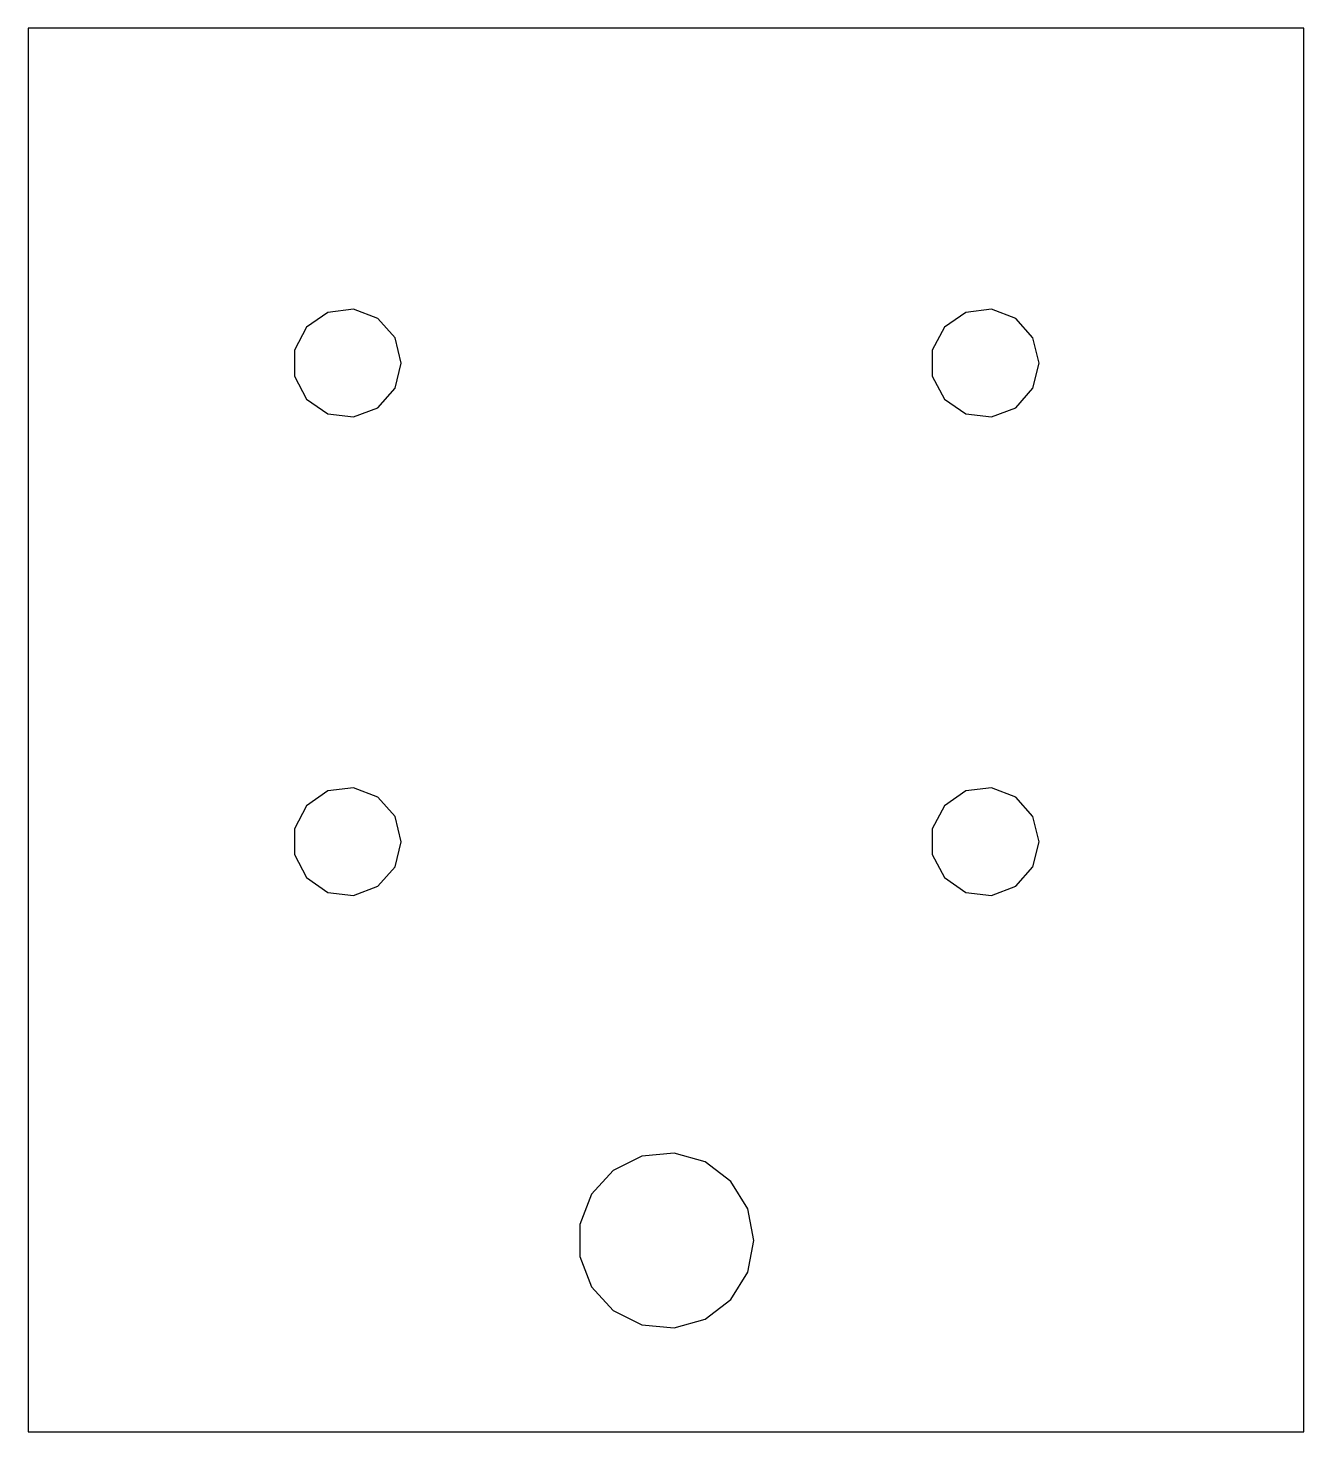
# Model space of a CAD drawing. Header units: millimetres. Extents: x -20 to 20, y -26 to 18.
import ezdxf

# ---------------------------------------------------------------- set-up
doc = ezdxf.new("R2010")
doc.units = ezdxf.units.MM
doc.layers.add('CUT_PROFILE', color=7, linetype='Continuous')

msp = doc.modelspace()

# ---------------------------------------------------------------- linework, layer by layer
at = {"layer": 'CUT_PROFILE'}
for points in [[(-20, -26), (20, -26), (20, 18), (-20, 18)], [(-8.3, 7.5), (-8.495, 8.29), (-9.034, 8.899), (-9.795, 9.188), (-10.603, 9.09), (-11.272, 8.627), (-11.651, 7.907), (-11.651, 7.093), (-11.272, 6.373), (-10.603, 5.91), (-9.795, 5.812), (-9.034, 6.101), (-8.495, 6.71)], [(11.7, 7.5), (11.505, 8.29), (10.966, 8.899), (10.205, 9.188), (9.397, 9.09), (8.728, 8.627), (8.349, 7.907), (8.349, 7.093), (8.728, 6.373), (9.397, 5.91), (10.205, 5.812), (10.966, 6.101), (11.505, 6.71)], [(-8.3, -7.5), (-8.495, -6.71), (-9.034, -6.101), (-9.795, -5.812), (-10.603, -5.91), (-11.272, -6.373), (-11.651, -7.093), (-11.651, -7.907), (-11.272, -8.627), (-10.603, -9.09), (-9.795, -9.188), (-9.034, -8.899), (-8.495, -8.29)], [(11.7, -7.5), (11.505, -6.71), (10.966, -6.101), (10.205, -5.812), (9.397, -5.91), (8.728, -6.373), (8.349, -7.093), (8.349, -7.907), (8.728, -8.627), (9.397, -9.09), (10.205, -9.188), (10.966, -8.899), (11.505, -8.29)], [(2.75, -20), (2.564, -19.007), (2.032, -18.147), (1.226, -17.538), (0.254, -17.262), (-0.753, -17.355), (-1.657, -17.805), (-2.338, -18.552), (-2.703, -19.495), (-2.703, -20.505), (-2.338, -21.448), (-1.657, -22.195), (-0.753, -22.645), (0.254, -22.738), (1.226, -22.462), (2.032, -21.853), (2.564, -20.993)]]:
    msp.add_lwpolyline(points, close=True, dxfattribs=at)

doc.saveas('drawing.dxf')
